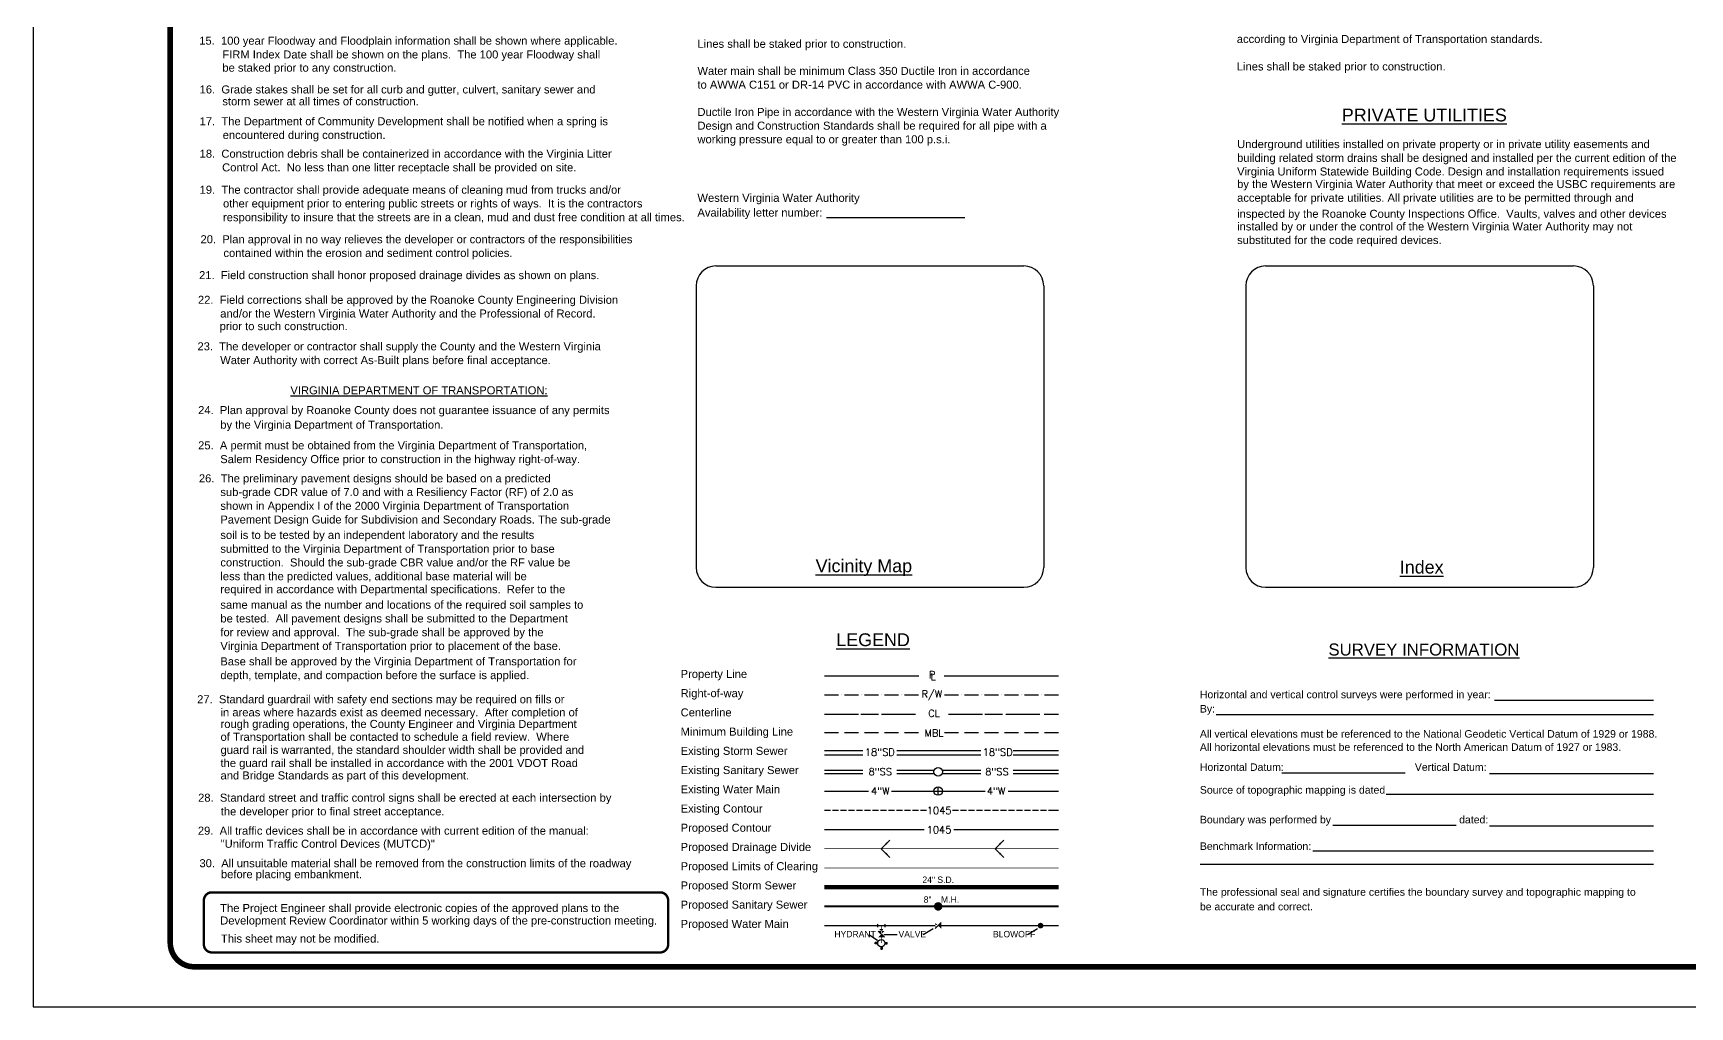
# Model space of a CAD drawing. Header units: inches. Extents: x 0 to 36, y 0 to 24.
# Drawn here: x 0 to 20.7, y 0 to 12.16 of the extents above; entities that cross this region are included whole.
import ezdxf
from ezdxf.enums import TextEntityAlignment as Align

# ---------------------------------------------------------------- set-up
doc = ezdxf.new("R2010")
doc.units = ezdxf.units.IN
doc.header["$MEASUREMENT"] = 0
doc.layers.add('CoverSheet', color=7, linetype='CONTINUOUS')
doc.styles.add('ARIAL', font='arial.ttf')
doc.styles.add('gary', font='BRITANIC.TTF', dxfattribs={"height": 0.5})
doc.styles.add('SIMPLEX', font='SIMPLEX')

msp = doc.modelspace()

# ---------------------------------------------------------------- linework, layer by layer
at = {"layer": 'CoverSheet'}
for p, q in [((0, 24), (0, 0)), ((9.911, 9.855), (11.641, 9.855)), ((8.53, 9.25), (12.378, 9.25)), ((15.397, 9.25), (19.245, 9.25)), ((8.282, 9.002), (8.282, 5.485)), ((12.626, 9.002), (12.626, 5.485)), ((15.15, 9.002), (15.15, 5.485)), ((19.493, 9.002), (19.493, 5.485)), ((8.53, 5.238), (12.378, 5.238)), ((15.397, 5.238), (19.245, 5.238)), ((9.885, 4.134), (11.066, 4.134)), ((11.382, 4.134), (12.81, 4.134)), ((12.635, 4.134), (12.81, 4.134)), ((9.885, 3.894), (10.06, 3.894)), ((10.093, 3.894), (10.095, 3.894)), ((10.101, 3.894), (10.102, 3.894)), ((10.135, 3.894), (10.31, 3.894)), ((10.135, 3.894), (10.31, 3.894)), ((10.343, 3.894), (10.345, 3.894)), ((10.343, 3.894), (10.345, 3.894)), ((10.351, 3.894), (10.352, 3.894)), ((10.351, 3.894), (10.352, 3.894)), ((10.385, 3.894), (10.56, 3.894)), ((10.385, 3.894), (10.56, 3.894)), ((10.593, 3.894), (10.595, 3.894)), ((10.593, 3.894), (10.595, 3.894)), ((10.601, 3.894), (10.602, 3.894)), ((10.601, 3.894), (10.602, 3.894)), ((10.635, 3.894), (10.81, 3.894)), ((10.635, 3.894), (10.81, 3.894)), ((10.843, 3.894), (10.845, 3.894)), ((10.843, 3.894), (10.845, 3.894)), ((10.851, 3.894), (10.852, 3.894)), ((10.851, 3.894), (10.852, 3.894)), ((10.885, 3.894), (11.06, 3.894)), ((10.885, 3.894), (11.06, 3.894)), ((11.385, 3.894), (11.56, 3.894)), ((11.593, 3.894), (11.595, 3.894)), ((11.593, 3.894), (11.595, 3.894)), ((11.601, 3.894), (11.602, 3.894)), ((11.601, 3.894), (11.602, 3.894)), ((11.635, 3.894), (11.81, 3.894)), ((11.843, 3.894), (11.845, 3.894)), ((11.843, 3.894), (11.845, 3.894)), ((11.851, 3.894), (11.852, 3.894)), ((11.851, 3.894), (11.852, 3.894)), ((11.885, 3.894), (12.06, 3.894)), ((11.885, 3.894), (12.06, 3.894)), ((11.885, 3.894), (12.06, 3.894)), ((12.093, 3.894), (12.095, 3.894)), ((12.093, 3.894), (12.095, 3.894)), ((12.093, 3.894), (12.095, 3.894)), ((12.101, 3.894), (12.102, 3.894)), ((12.101, 3.894), (12.102, 3.894)), ((12.101, 3.894), (12.102, 3.894)), ((12.135, 3.894), (12.31, 3.894)), ((12.135, 3.894), (12.31, 3.894)), ((12.343, 3.894), (12.345, 3.894)), ((12.343, 3.894), (12.345, 3.894)), ((12.351, 3.894), (12.352, 3.894)), ((12.351, 3.894), (12.352, 3.894)), ((12.385, 3.894), (12.56, 3.894)), ((12.385, 3.894), (12.56, 3.894)), ((12.593, 3.894), (12.595, 3.894)), ((12.593, 3.894), (12.595, 3.894)), ((12.601, 3.894), (12.602, 3.894)), ((12.601, 3.894), (12.602, 3.894)), ((12.635, 3.894), (12.81, 3.894)), ((12.635, 3.894), (12.81, 3.894)), ((18.256, 3.829), (20.243, 3.829)), ((9.885, 3.654), (10.31, 3.654)), ((10.135, 3.654), (10.31, 3.654)), ((10.34, 3.654), (10.56, 3.654)), ((10.385, 3.654), (10.56, 3.654)), ((10.6, 3.654), (11.025, 3.654)), ((11.435, 3.654), (11.86, 3.654)), ((11.685, 3.654), (11.86, 3.654)), ((11.891, 3.654), (12.11, 3.654)), ((12.15, 3.654), (12.575, 3.654)), ((12.63, 3.654), (12.81, 3.654)), ((14.781, 3.649), (20.243, 3.649)), ((9.885, 3.423), (10.06, 3.423)), ((10.135, 3.423), (10.31, 3.423)), ((10.385, 3.423), (10.56, 3.423)), ((10.635, 3.423), (10.81, 3.423)), ((10.885, 3.423), (11.06, 3.423)), ((11.385, 3.423), (11.56, 3.423)), ((11.635, 3.423), (11.81, 3.423)), ((11.885, 3.423), (12.06, 3.423)), ((12.135, 3.423), (12.31, 3.423)), ((12.385, 3.423), (12.56, 3.423)), ((12.635, 3.423), (12.81, 3.423)), ((9.885, 3.201), (10.364, 3.201)), ((9.885, 3.148), (10.364, 3.148)), ((10.788, 3.201), (11.839, 3.201)), ((10.788, 3.148), (11.839, 3.148)), ((12.244, 3.201), (12.81, 3.201)), ((12.244, 3.148), (12.81, 3.148)), ((9.885, 2.954), (10.364, 2.954)), ((9.885, 2.914), (10.364, 2.914)), ((10.788, 2.954), (11.258, 2.954)), ((10.788, 2.914), (11.258, 2.914)), ((11.356, 2.954), (11.839, 2.954)), ((11.356, 2.914), (11.839, 2.914)), ((12.244, 2.954), (12.81, 2.954)), ((12.244, 2.914), (12.81, 2.914)), ((15.6, 2.922), (17.139, 2.922)), ((18.196, 2.915), (20.243, 2.915)), ((9.885, 2.694), (10.438, 2.694)), ((10.722, 2.694), (11.244, 2.694)), ((11.254, 2.694), (11.36, 2.694)), ((11.307, 2.641), (11.307, 2.747)), ((11.369, 2.694), (11.894, 2.694)), ((12.182, 2.694), (12.81, 2.694)), ((16.905, 2.657), (20.243, 2.657)), ((9.885, 2.454), (9.96, 2.454)), ((9.985, 2.454), (10.06, 2.454)), ((10.085, 2.454), (10.16, 2.454)), ((10.185, 2.454), (10.26, 2.454)), ((10.285, 2.454), (10.36, 2.454)), ((10.385, 2.454), (10.46, 2.454)), ((10.485, 2.454), (10.56, 2.454)), ((10.585, 2.454), (10.66, 2.454)), ((10.685, 2.454), (10.76, 2.454)), ((10.785, 2.454), (10.86, 2.454)), ((10.885, 2.454), (10.96, 2.454)), ((10.985, 2.454), (11.06, 2.454)), ((11.085, 2.454), (11.16, 2.454)), ((11.485, 2.454), (11.56, 2.454)), ((11.585, 2.454), (11.66, 2.454)), ((11.685, 2.454), (11.76, 2.454)), ((11.785, 2.454), (11.86, 2.454)), ((11.885, 2.454), (11.96, 2.454)), ((11.985, 2.454), (12.06, 2.454)), ((12.085, 2.454), (12.16, 2.454)), ((12.185, 2.454), (12.26, 2.454)), ((12.285, 2.454), (12.36, 2.454)), ((12.385, 2.454), (12.46, 2.454)), ((12.485, 2.454), (12.56, 2.454)), ((12.585, 2.454), (12.66, 2.454)), ((12.685, 2.454), (12.81, 2.454)), ((9.885, 2.214), (11.132, 2.214)), ((10.596, 1.974), (10.704, 2.082)), ((11.504, 2.214), (12.81, 2.214)), ((12.018, 1.974), (12.126, 2.082)), ((16.237, 2.267), (17.776, 2.267)), ((18.196, 2.259), (20.243, 2.259)), ((10.596, 1.974), (10.704, 1.866)), ((12.018, 1.974), (12.126, 1.866)), ((15.985, 1.946), (20.243, 1.946)), ((14.581, 1.783), (20.243, 1.783)), ((11.269, 0.976), (11.345, 1.052)), ((10.547, 0.827), (10.441, 0.898)), ((10.548, 1.034), (10.548, 0.996)), ((10.558, 0.945), (10.634, 0.869)), ((10.576, 0.966), (10.614, 0.966)), ((10.626, 0.905), (10.793, 0.905)), ((10.644, 0.994), (10.644, 1.032)), ((11.244, 0.974), (11.12, 0.899)), ((12.546, 0.974), (12.422, 0.899)), ((10.552, 0.803), (10.521, 0.803)), ((10.521, 0.787), (10.521, 0.803)), ((10.552, 0.787), (10.521, 0.787)), ((10.589, 0.75), (10.589, 0.72)), ((10.589, 0.72), (10.605, 0.72)), ((10.605, 0.75), (10.605, 0.72)), ((10.64, 0.803), (10.67, 0.803)), ((10.64, 0.787), (10.67, 0.787)), ((10.67, 0.787), (10.67, 0.803)), ((0, 0), (36, 0))]:
    msp.add_line(p, q, dxfattribs=at)
at = {"layer": 'CoverSheet', "const_width": 0.07}
for points in [[(2.013, 23.183, 0.414214), (1.713, 22.883), (1.713, 0.8, 0.414214), (2.013, 0.5)], [(2.013, 0.5), (29.2, 0.5, 0.414214), (29.5, 0.8), (29.5, 22.883, 0.414214), (29.2, 23.183), (2.013, 23.183)]]:
    msp.add_lwpolyline(points, format="xyb", dxfattribs=at)
at = {"layer": 'CoverSheet'}
for points, const_width in [([(9.885, 1.974), (11.307, 1.974)], 0.008), ([(11.307, 1.974), (12.81, 1.974)], 0.008), ([(9.885, 1.734), (12.81, 1.734)], 0.008), ([(9.885, 1.494), (12.81, 1.494)], 0.0534), ([(9.885, 1.254), (12.81, 1.254)], 0.0264), ([(9.885, 1.014), (12.81, 1.014)], 0.016), ([(10.596, 1.014), (10.596, 0.795)], 0.008)]:
    msp.add_lwpolyline(points, dxfattribs=dict(at, const_width=const_width))
for points, const_width in [([(2.233, 0.679, -0.414214), (2.133, 0.779), (2.133, 1.329, -0.414214), (2.233, 1.429), (7.833, 1.429, -0.414214), (7.933, 1.329), (7.933, 0.779, -0.414214), (7.833, 0.679)], 0.03), ([(11.28, 1.254, 1), (11.333, 1.254, 1)], 0.0528), ([(12.568, 1.014, 1), (12.603, 1.014, 1)], 0.0352)]:
    msp.add_lwpolyline(points, format="xyb", close=True, dxfattribs=dict(at, const_width=const_width))
for centre, radius in [((11.307, 2.934), 0.0528), ((11.307, 2.694), 0.0528), ((10.596, 0.795), 0.045)]:
    msp.add_circle(centre, radius, dxfattribs=at)
for centre, start, end in [((8.53, 9.002), 90, 180), ((12.378, 9.002), 360, 90), ((15.397, 9.002), 90, 180), ((19.245, 9.002), 360, 90), ((8.53, 5.485), 180, 270), ((12.378, 5.485), 270, 0), ((15.397, 5.485), 180, 270), ((19.245, 5.485), 270, 0)]:
    msp.add_arc(centre, 0.247, start, end, dxfattribs=at)
for points in [[(10.644, 2.04), (10.661, 2.023), (10.704, 2.082)], [(12.067, 2.04), (12.084, 2.023), (12.126, 2.082)], [(10.661, 1.925), (10.644, 1.908), (10.704, 1.866)], [(12.084, 1.925), (12.067, 1.908), (12.126, 1.866)], [(11.269, 1.052), (11.269, 0.976), (11.345, 0.976), (11.345, 1.052)], [(10.634, 0.945), (10.558, 0.945), (10.558, 0.869), (10.634, 0.869)], [(10.521, 0.787), (10.521, 0.803), (10.552, 0.787), (10.552, 0.803)], [(10.605, 0.72), (10.589, 0.72), (10.605, 0.75), (10.589, 0.75)], [(10.67, 0.803), (10.67, 0.787), (10.64, 0.803), (10.64, 0.787)]]:
    msp.add_solid(points, dxfattribs=at)

# ---------------------------------------------------------------- texts
for s, height, style, p in [('15.  100 year Floodway and Floodplain information shall be shown where applicable.', 0.1, 'ARIAL', (2.075, 12.012)), ('Lines shall be staked prior to construction.', 0.1, 'ARIAL', (8.299, 11.973)), ('according to Virginia Department of Transportation standards.', 0.1, 'ARIAL', (15.037, 12.033)), ('FIRM Index Date shall be shown on the plans.  The 100 year Floodway shall', 0.1, 'ARIAL', (2.364, 11.84)), ('be staked prior to any construction.', 0.1, 'ARIAL', (2.364, 11.675)), ('Water main shall be minimum Class 350 Ductile Iron in accordance', 0.1, 'ARIAL', (8.299, 11.635)), ('Lines shall be staked prior to construction.', 0.1, 'ARIAL', (15.037, 11.69)), ('16.  Grade stakes shall be set for all curb and gutter, culvert, sanitary sewer and', 0.1, 'ARIAL', (2.08, 11.403)), ('to AWWA C151 or DR-14 PVC in accordance with AWWA C-900.', 0.1, 'ARIAL', (8.299, 11.463)), ('storm sewer at all times of construction.', 0.1, 'ARIAL', (2.364, 11.255)), ('Ductile Iron Pipe in accordance with the Western Virginia Water Authority', 0.1, 'ARIAL', (8.299, 11.122)), ('17.  The Department of Community Development shall be notified when a spring is', 0.1, 'ARIAL', (2.08, 11.006)), ('Design and Construction Standards shall be required for all pipe with a ', 0.1, 'ARIAL', (8.299, 10.951)), ('encountered during construction.', 0.1, 'ARIAL', (2.368, 10.835)), ('working pressure equal to or greater than 100 p.s.i.', 0.1, 'ARIAL', (8.299, 10.781)), ('Underground utilities installed on private property or in private utility easements and ', 0.1, 'ARIAL', (15.041, 10.721)), ('18.  Construction debris shall be containerized in accordance with the Virginia Litter', 0.1, 'ARIAL', (2.08, 10.601)), ('building related storm drains shall be designed and installed per the current edition of the ', 0.1, 'ARIAL', (15.041, 10.549)), ('Control Act.  No less than one litter receptacle shall be provided on site.', 0.1, 'ARIAL', (2.361, 10.43)), ('Virginia Uniform Statewide Building Code. Design and installation requirements issued ', 0.1, 'ARIAL', (15.041, 10.379)), ('19.  The contractor shall provide adequate means of cleaning mud from trucks and/or', 0.1, 'ARIAL', (2.08, 10.151)), ('Western Virginia Water Authority', 0.1, 'ARIAL', (8.299, 10.05)), ('acceptable for private utilities. All private utilities are to be permitted through and', 0.1, 'ARIAL', (15.041, 10.051)), ('by the Western Virginia Water Authority that meet or exceed the USBC requirements are ', 0.1, 'ARIAL', (15.041, 10.222)), ('other equipment prior to entering public streets or rights of ways.  It is the contractors', 0.1, 'ARIAL', (2.372, 9.98)), ('Availability letter number:', 0.1, 'ARIAL', (8.299, 9.866)), ('inspected by the Roanoke County Inspections Office.  Vaults, valves and other devices ', 0.1, 'ARIAL', (15.041, 9.851)), ('responsibility to insure that the streets are in a clean, mud and dust free condition at all times.', 0.1, 'ARIAL', (2.372, 9.808)), ('installed by or under the control of the Western Virginia Water Authority may not ', 0.1, 'ARIAL', (15.041, 9.693)), ('20.  Plan approval in no way relieves the developer or contractors of the responsibilities', 0.1, 'ARIAL', (2.091, 9.533)), ('substituted for the code required devices. ', 0.1, 'ARIAL', (15.041, 9.523)), ('contained within the erosion and sediment control policies.', 0.1, 'ARIAL', (2.377, 9.362)), ('21.  Field construction shall honor proposed drainage divides as shown on plans.', 0.1, 'ARIAL', (2.073, 9.085)), ('22.  Field corrections shall be approved by the Roanoke County Engineering Division', 0.1, 'ARIAL', (2.059, 8.777)), ('and/or the Western Virginia Water Authority and the Professional of Record.', 0.1, 'ARIAL', (2.337, 8.606)), ('prior to such construction.', 0.1, 'ARIAL', (2.33, 8.448)), ('23.  The developer or contractor shall supply the County and the Western Virginia', 0.1, 'ARIAL', (2.053, 8.196)), ('Water Authority with correct As-Built plans before final acceptance.', 0.1, 'ARIAL', (2.337, 8.024)), ('%%UVIRGINIA DEPARTMENT OF TRANSPORTATION:%%U', 0.1, 'ARIAL', (3.214, 7.647)), ('24.  Plan approval by Roanoke County does not guarantee issuance of any permits', 0.1, 'ARIAL', (2.061, 7.4)), ('by the Virginia Department of Transportation.', 0.1, 'ARIAL', (2.338, 7.218)), ('25.  A permit must be obtained from the Virginia Department of Transportation,', 0.1, 'ARIAL', (2.061, 6.96)), ('Salem Residency Office prior to construction in the highway right-of-way.', 0.1, 'ARIAL', (2.337, 6.788)), ('26.  The preliminary pavement designs should be based on a predicted', 0.1, 'ARIAL', (2.071, 6.548)), ('sub-grade CDR value of 7.0 and with a Resiliency Factor (RF) of 2.0 as', 0.1, 'ARIAL', (2.339, 6.377)), ('shown in Appendix I of the 2000 Virginia Department of Transportation', 0.1, 'ARIAL', (2.339, 6.205)), ('Pavement Design Guide for Subdivision and Secondary Roads. The sub-grade', 0.1, 'ARIAL', (2.339, 6.034)), ('soil is to be tested by an independent laboratory and the results', 0.1, 'ARIAL', (2.339, 5.841)), ('submitted to the Virginia Department of Transportation prior to base', 0.1, 'ARIAL', (2.339, 5.669)), ('construction.  Should the sub-grade CBR value and/or the RF value be ', 0.1, 'ARIAL', (2.339, 5.498)), ('less than the predicted values, additional base material will be', 0.1, 'ARIAL', (2.339, 5.326)), ('required in accordance with Departmental specifications.  Refer to the ', 0.1, 'ARIAL', (2.339, 5.164)), ('same manual as the number and locations of the required soil samples to', 0.1, 'ARIAL', (2.339, 4.97)), ('be tested.  All pavement designs shall be submitted to the Department', 0.1, 'ARIAL', (2.339, 4.799)), ('Virginia Department of Transportation prior to placement of the base.', 0.1, 'ARIAL', (2.339, 4.456)), ('for review and approval.  The sub-grade shall be approved by the ', 0.1, 'ARIAL', (2.339, 4.627)), ('Base shall be approved by the Virginia Department of Transportation for', 0.1, 'ARIAL', (2.339, 4.263)), ('depth, template, and compaction before the surface is applied.', 0.1, 'ARIAL', (2.339, 4.091)), ('Property Line', 0.1, 'ARIAL', (8.089, 4.106)), ('P', 0.09, 'SIMPLEX', (11.191, 4.1)), ('L', 0.09, 'SIMPLEX', (11.211, 4.077)), ('Right-of-way', 0.1, 'ARIAL', (8.089, 3.866)), ('R/W', 0.09, 'SIMPLEX', (11.098, 3.86)), ('Horizontal and vertical control surveys were performed in year:', 0.09375, 'ARIAL', (14.576, 3.853)), ('27.  Standard guardrail with safety end sections may be required on fills or', 0.1, 'ARIAL', (2.049, 3.79)), ('in areas where hazards exist as deemed necessary.  After completion of', 0.1, 'ARIAL', (2.341, 3.627)), ('Centerline', 0.1, 'ARIAL', (8.089, 3.626)), ('By:', 0.0938, 'ARIAL', (14.576, 3.674)), ('rough grading operations, the County Engineer and Virginia Department', 0.1, 'ARIAL', (2.341, 3.482)), ('CL', 0.09, 'SIMPLEX', (11.181, 3.62)), ('of Transportation shall be contacted to schedule a field review.  Where', 0.1, 'ARIAL', (2.341, 3.321)), ('Minimum Building Line', 0.1, 'ARIAL', (8.089, 3.386)), ('MBL', 0.09, 'SIMPLEX', (11.135, 3.373)), ('All vertical elevations must be referenced to the National Geodetic Vertical Datum of 1929 or 1988.', 0.09375, 'ARIAL', (14.576, 3.361)), ('guard rail is warranted, the standard shoulder width shall be provided and', 0.1, 'ARIAL', (2.341, 3.158)), ('Existing Storm Sewer', 0.1, 'ARIAL', (8.089, 3.146)), ('18"SD', 0.09, 'SIMPLEX', (10.391, 3.135)), ('18"SD', 0.09, 'SIMPLEX', (11.862, 3.135)), ('All horizontal elevations must be referenced to the North American Datum of 1927 or 1983.', 0.09375, 'ARIAL', (14.576, 3.196)), ('the guard rail shall be installed in accordance with the 2001 VDOT Road', 0.1, 'ARIAL', (2.341, 2.994)), ('and Bridge Standards as part of this development.', 0.1, 'ARIAL', (2.341, 2.839)), ('Existing Sanitary Sewer', 0.1, 'ARIAL', (8.089, 2.906)), ('8"SS', 0.09, 'SIMPLEX', (10.436, 2.891)), ('8"SS', 0.09, 'SIMPLEX', (11.894, 2.891)), ('Horizontal Datum:                                             Vertical Datum:', 0.09375, 'ARIAL', (14.576, 2.946)), ('Existing Water Main', 0.1, 'ARIAL', (8.089, 2.666)), ('4"W', 0.09, 'SIMPLEX', (10.468, 2.65)), ('4"W', 0.09, 'SIMPLEX', (11.914, 2.65)), ('Source of topographic mapping is dated', 0.09375, 'ARIAL', (14.576, 2.662)), ('28.  Standard street and traffic control signs shall be erected at each intersection by', 0.1, 'ARIAL', (2.061, 2.561)), ('the developer prior to final street acceptance.', 0.1, 'ARIAL', (2.344, 2.39)), ('Existing Contour', 0.1, 'ARIAL', (8.089, 2.426)), ('1045', 0.09, 'SIMPLEX', (11.165, 2.407)), ('Proposed Contour', 0.1, 'ARIAL', (8.089, 2.186)), ('Boundary was performed by                                            dated:', 0.09375, 'ARIAL', (14.576, 2.291)), ('29.  All traffic devices shall be in accordance with current edition of the manual: ', 0.1, 'ARIAL', (2.058, 2.149)), ('"Uniform Traffic Control Devices (MUTCD)"', 0.1, 'ARIAL', (2.343, 1.986)), ('1045', 0.09, 'SIMPLEX', (11.162, 2.166)), ('Proposed Drainage Divide', 0.1, 'ARIAL', (8.089, 1.946)), ('Benchmark Information: ', 0.09375, 'ARIAL', (14.576, 1.959)), ('30.  All unsuitable material shall be removed from the construction limits of the roadway', 0.1, 'ARIAL', (2.078, 1.743)), ('before placing embankment.', 0.1, 'ARIAL', (2.346, 1.606)), ('Proposed Limits of Clearing', 0.1, 'ARIAL', (8.089, 1.706)), ('Proposed Storm Sewer', 0.1, 'ARIAL', (8.089, 1.466)), ('The professional seal and signature certifies the boundary survey and topographic mapping to', 0.09375, 'ARIAL', (14.576, 1.387)), ('The Project Engineer shall provide electronic copies of the approved plans to the', 0.1, 'ARIAL', (2.337, 1.184)), ('Proposed Sanitary Sewer', 0.1, 'ARIAL', (8.089, 1.226)), ('be accurate and correct.', 0.09375, 'ARIAL', (14.576, 1.205)), ('Development Review Coordinator within 5 working days of the pre-construction meeting.', 0.1, 'ARIAL', (2.337, 1.028)), ('Proposed Water Main', 0.1, 'ARIAL', (8.089, 0.986)), ('This sheet may not be modified.', 0.1, 'ARIAL', (2.346, 0.802)), ('HYDRANT', 0.08, 'gary', (10.01, 0.868)), ('VALVE', 0.08, 'gary', (10.811, 0.868)), ('BLOWOFF', 0.08, 'gary', (11.991, 0.868))]:
    msp.add_text(s, height=height, dxfattribs=dict(at, style=style)).set_placement(p)
for s, height, style, p in [('%%UPRIVATE UTILITIES%%U', 0.16, 'ARIAL', (17.38, 11.054)), ('%%UVicinity Map', 0.16, 'ARIAL', (10.378, 5.426)), ('%%UIndex', 0.16, 'ARIAL', (17.347, 5.41)), ('%%ULEGEND%%U', 0.16, 'ARIAL', (10.493, 4.503)), ('%%USURVEY INFORMATION%%U', 0.15, 'ARIAL', (17.375, 4.386)), ('24" S.D.', 0.08, 'gary', (11.307, 1.547)), ('8"    M.H.', 0.08, 'gary', (11.347, 1.299))]:
    msp.add_text(s, height=height, dxfattribs=dict(at, style=style)).set_placement(p, align=Align.CENTER)

doc.saveas('drawing.dxf')
